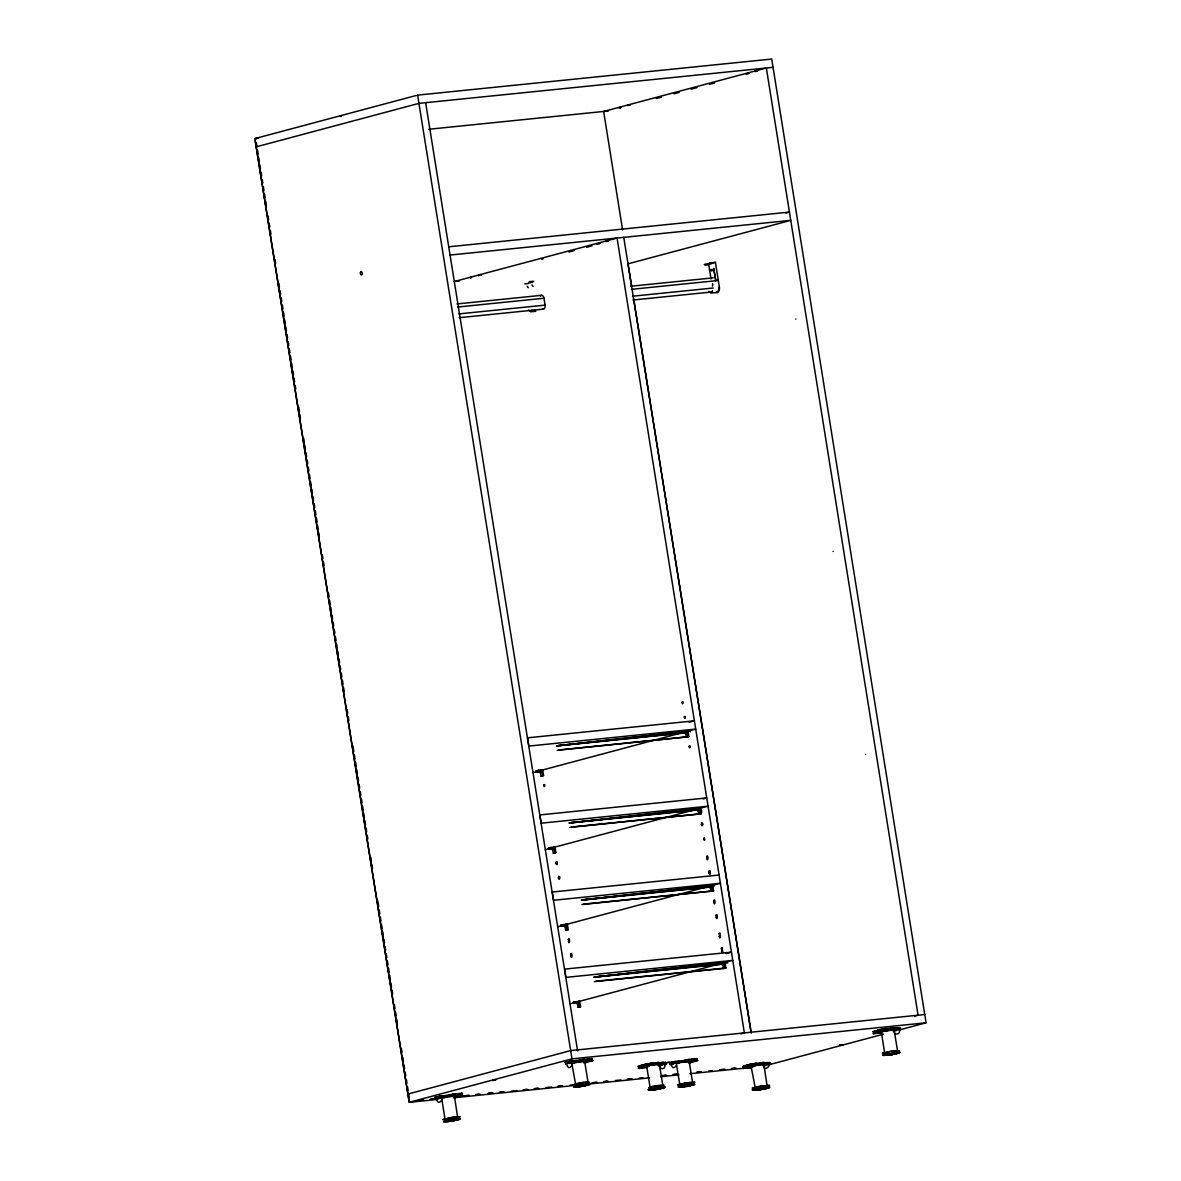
<?xml version="1.0" encoding="UTF-8"?>
<svg xmlns="http://www.w3.org/2000/svg" width="1181" height="1181" viewBox="0 0 1181 1181"><rect width="100%" height="100%" fill="white"/><g stroke="black" fill="none" stroke-linecap="round" stroke-linejoin="round"><path stroke-width="1.5" d="M763.886 1064.642C762.705 1074.784 775.902 1060.966 765.628 1063.446M566.083 926.554L566.275 927.705M713.9 885.47L713.9 886.355M447.319 1121.507L445.473 1121.566L446.964 1120.739M447.791 1121.463L446.078 1121.02M452.766 1120.799L460.103 1119.204L456.634 1119.75L457.711 1119.234M457.638 1117.344L454.109 1094.034L434.977 1097.297L435.435 1099.186L434.977 1097.297M456.25 1120.09L458.272 1119.426L457.357 1119.189M575.649 1084.557L572.106 1065.114M577.922 1086.476L576.239 1086.254M587.282 1084.645L584.182 1085.56M585.938 1085.442L588.448 1084.66L586.927 1084.66M650.185 1087.686L646.568 1065.734M650.849 1089.473L651.809 1089.679M662.01 1085.915L662.851 1085.501L659.042 1062.398L649.122 1063.535M662.29 1087.568L661.67 1088.173M663.161 1087.627L661.183 1088.469M662.379 1088.203L663.102 1087.524L659.928 1087.671M679.798 1084.616L676.624 1065.218M689.704 1085.487L688.774 1085.664L692.494 1084.896L691.003 1084.557M692.051 1084.527L692.45 1085.073M755.25 1087.804L751.116 1066.546L760.741 1064.612L765.746 1064.834L765.45 1062.989L763.561 1062.516L755.412 1063.431M754.497 1087.716L755.323 1087.302M755.338 1089.473L756.785 1089.989M767.104 1085.826L763.561 1062.516L759.575 1063.461M888.717 1051.813L884.672 1052.891L881.292 1031.781L894.165 1029.743L893.323 1030.142M885.912 1055.253L884.997 1054.943L891.212 1053.762M897.412 1052.994L896.63 1053.363M897.855 1052.98L895.67 1053.673M712.66 283.617L712.527 286.068M567.382 927.631C566.29 924.841 567.485 927.144 566.924 924.073M542.522 771.695L541.68 769.791M566.098 924.31L566.024 925.446M699.108 808.395L699.949 810.284L699.388 808.07M726.33 962.323L726.197 963.165M712.63 290.777L711.434 292.135M532.055 310.175L531.155 310.854L535.052 310.441M659.544 1063.86C667.058 1057.113 666.394 1073.47 659.574 1067.27M711.744 885.16L712.128 887.433L712.099 885.145M579.295 1003.319L579.266 1001.178M460.132 1118.879C458.627 1116.739 435.08 1123.131 447.909 1120.754M457.327 1119.795L458.228 1119.263M575.206 1084.409L581.362 1082.947M576.446 1086.771L575.575 1086.756L576.815 1086.299M650.406 1089.532L656.474 1088.188M689.114 1061.498L681.791 1062.073M662.748 1085.634L656.857 1085.974M661.153 1088.232L662.718 1087.642M679.739 1084.512L687.741 1082.593M680.802 1086.594L683.002 1086.756M756.888 1089.34L755.53 1089.502M767.178 1088.114L765.775 1087.701M885.041 1055.179L886.163 1055.017M743.513 1068.067L751.515 1067.624M755.53 1064.672L770.248 1063.535M891.065 1028.577L889.367 1029.227L891.168 1028.784M452.574 1095.599C447.791 1094.92 466.672 1091.79 461.092 1095.865L462.051 1095.156M592.434 1060.715L577.258 1061.955M696.214 1059.047L688.553 1059.49M696.746 1060.907L670.409 1063.52M341.117 116.314L339.788 116.343M619.508 107.648L621.117 107.279M754.629 71.465L756.312 71.126M607.004 241.382L608.451 241.086L606.473 241.455M441.753 1097.99L442.491 1097.71M453.12 1094.403L449.946 1095.053L451.541 1095.067M588.684 1059.017C584.477 1059.947 592.065 1058.338 588.064 1059.239M587.562 1060.213L589.393 1059.947L587.931 1060.228M651.764 1063.476L650.79 1063.491L652.104 1063.358M658.127 1063.225L654.924 1063.387L656.533 1063.195M684.7 1060.833L686.235 1060.42M693.764 1059.136L691.697 1059.446L693.764 1059.121M692.081 1060.331L693.911 1060.051M691.387 1060.7L692.848 1060.405M662.748 1087.878L660.666 1088.351M691.372 1085.324L692.465 1084.675L691.047 1084.793M754.954 1064.686L748.843 1065.616L748.975 1066.546L744.694 1067.683M759.973 1063.505L762.38 1062.856M757.257 1089.96L755.796 1089.65M886.178 1029.817L886.946 1029.64M765.701 1088.572C783.579 1083.346 734.316 1092.174 759.531 1089.458M884.525 1028.754L885.927 1028.533L885.366 1030.718L887.403 1030.541M899.479 1050.765L892.674 1050.972L882.369 1053.245L883.905 1053.437M896.394 1053.142L897.84 1053.098M682.352 731.94L688.036 731.187L688.877 736.693L557.255 750.334M695.55 808.778L695.727 809.93L694.088 810.328L693.911 809.177L700.377 808.276L570.556 822.67L697.764 809.723A2.332 1.86 76 0 1 699.979 811.819L700.303 813.886L698.665 814.3L698.355 812.233A2.332 1.86 76 0 0 696.14 810.122L568.932 823.083L698.753 808.69C688.936 810.727 704.585 804.364 701.234 813.798L569.596 827.423M561.698 924.959L563.987 924.62L561.787 924.989M708.069 886.06L707.05 886.149L712.734 885.381L713.575 890.902L581.953 904.528M721.591 962.869L719.406 963.253L725.075 962.485L725.931 967.992L723.363 968.494L723.052 966.427A2.332 1.86 76 0 0 720.838 964.316L593.63 977.278L724.809 962.545L725.016 963.917L723.82 963.991L724.263 962.22L718.609 963.386L718.786 964.537L720.425 964.124L720.248 962.973M748.09 1065.808L746.85 1066.059M884.746 1029.02L887.02 1028.695M592.36 1058.899L584.034 1059.372M592.227 1060.804L593.157 1060.449L592.227 1060.39M743.72 1067.978L742.819 1068.377L743.941 1068.392C741.55 1066.443 746.466 1066.96 743.572 1067.949M873.541 1032.371L877.572 1031.234M454.006 1096.337L449.252 1096.396M445.296 1119.027L449.769 1117.964M446.3 1120.946L445.503 1121.404L446.935 1121.36M575.797 1086.313L581.746 1085.28M575.841 1086.55L578.04 1085.752M589.673 1082.401C588.463 1081.117 574.911 1083.287 573.508 1084.97M650.598 1089.679L652.813 1088.897M680.773 1086.372L682.087 1085.974M681.038 1086.505L680.108 1086.815L682.013 1086.845M692.228 1084.808L691.328 1085.103M692.022 1085.132L692.922 1084.601L690.531 1084.601M892.039 1053.452L891.109 1053.6L900.143 1052.315L882.665 1055.076L884.79 1055.238M592.655 1060.745L591.282 1061.084L591.829 1059.962M639.201 1068.274L640.25 1065.705L639.497 1066.369M696.495 1060.996L697.691 1060.553L696.377 1059.578L677.481 1062.28M583.857 1061.66L584.3 1060.243L565.891 1063.417M457.726 1119.499L456.545 1119.839M576.048 1086.225L578.085 1085.974M587.208 1085.118L587.99 1084.734M676.861 1063.151L680.389 1062.324M652.37 1089.236C634.935 1091.657 675.724 1083.774 662.452 1087.996M680.61 1086.564L683.135 1085.974M693.764 1082.652L694.9 1082.106L687.327 1082.844M694.059 1084.498C698.311 1082.46 676.757 1085.723 678.337 1086.904M767.222 1088.218L766.129 1088.469M897.398 1053.452L895.877 1053.806M889.603 1029.005L885.204 1029.758L889.795 1029.064M745.742 73.812L749.285 73.311L746.791 73.827M596.449 243.862L599.992 243.375L597.497 243.891M605.336 241.514L606.68 241.278M447.009 1095.998L437.649 1096.78L438.741 1097.016M443.303 1096.721L444.322 1095.968M444.145 1096.573L445.621 1096.411M451.585 1095.274L453.194 1094.861L451.378 1095.318M569.286 1061.734L567.958 1062.442L572.755 1061.379M581.761 1060.051L583.296 1059.623L581.628 1059.844M576.195 1061.114L580.476 1060.272L577.671 1060.966M588.153 1060.361L586.795 1060.125L587.636 1060.243M592.39 1060.833L586.529 1062.354M648.177 1064.627L649.624 1064.347L645.786 1064.701M655.115 1063.801L658.053 1062.767L656.4 1062.989M658.083 1063.623L663.013 1062.989L641.445 1066.281M672.52 1062.059L673.805 1061.837L672.594 1062.516M685.689 1060.287L681.112 1061.129L685.526 1060.789M687.637 1059.8L683.917 1060.671M696.273 1059.209L697.395 1058.722L669.671 1062.634L669.967 1064.465L673.2 1064.214M692.671 1060.479L691.535 1060.213M747.366 1065.661L748.577 1064.982L746.171 1065.321M753.138 1064.686L753.773 1064.45M762.409 1062.944L759.634 1063.919M762.483 1063.402L761.095 1063.062M766.085 1063.372L767.237 1063.55M882.148 1029.256L878.516 1029.965L878.782 1031.81L872.995 1033.611L881.528 1031.943L881.676 1032.858L873.748 1033.7M885.499 1030.6L887.285 1030.201M897.412 1028.769L892.866 1029.419M554.42 849.169L554.391 846.866M684.419 731.674L683.459 731.851L687.755 731.246L687.431 733.239L686.619 731.821L687.741 731.231M712.734 885.381L582.912 899.774L710.121 886.813A2.332 1.86 76 0 1 712.335 888.924L712.645 890.991L711.021 891.404L710.696 889.337A2.332 1.86 76 0 0 708.482 887.226L581.273 900.173L711.361 885.735L708.32 885.868M572.652 1062.944L575.221 1062.339M446.241 1121.123L447.009 1120.976M576.372 1086.121L578.572 1085.634M456.678 1119.987L457.431 1119.839M658.23 1064.908C661.906 1062.885 640.87 1066.812 649.225 1066.458M589.009 1084.527C595.667 1082.106 568.637 1086.21 574.734 1086.786M651.572 1089.443L652.842 1089.118M662.334 1087.981L660.71 1088.587M755.663 1089.369L756.431 1089.222M768.004 1085.944L769.672 1085.25L760.549 1086.033M755.692 1089.605L756.46 1089.458M885.839 1054.603L889.884 1053.983M885.868 1054.825L887.507 1054.234M898.992 1052.862L895.523 1053.688M896.305 1053.703L897.796 1052.876M639.482 1065.779L638.006 1066.325L639.054 1068.362L646.981 1067.506L646.834 1066.591C644.176 1068.716 635.747 1066.089 640.176 1067.58L638.301 1068.274L639.423 1068.288L639.275 1067.358M690.605 1062.575L696.377 1059.578M696.569 1061.055L695.653 1060.287M743.912 1067.845L744.03 1065.897L750.88 1064.243M874.073 1033.065L880.052 1031.544M436.793 1099.511L409.276 1102.316L254.919 138.576L417.631 95.115L771.724 59.05L926.081 1022.79L899.553 1029.876M255.805 139.417L254.993 139.638L409.069 1101.533L409.881 1101.327M256.233 146.843L418.945 103.367L773.038 67.317M656.311 98.495L661.626 97.078M673.997 93.771L679.311 92.354M691.077 89.21L696.997 87.63M709.368 84.323L714.682 82.906M454.345 281.506L617.058 238.045L744.37 1032.903L740.827 1033.847M541.784 259.259L543.009 258.934M568.917 252.011L574.232 250.593M586.603 247.287L591.917 245.869M785.896 213.038L789.425 212.093L448.721 246.799M628.041 263.821L790.753 220.36L450.05 255.052M716.04 292.209A4.547 2.716 84.2 0 0 719.391 287.278L715.406 262.374L704.245 264.382M689.084 722.255L694.384 720.838L527.567 737.83L528.881 746.082L695.712 729.09L533 772.551M703.197 798.873L706.74 797.928L539.909 814.92L541.238 823.187L708.054 806.195L545.342 849.656M557.698 926.76L720.41 883.299L553.594 900.276L552.265 892.024L719.081 875.032M726.123 953.554L731.438 952.137L564.607 969.114L565.935 977.381L732.751 960.389L570.039 1003.85M407.962 1094.049L570.674 1050.588L924.767 1014.523M409.276 1102.316L571.988 1058.855L926.081 1022.79M565.788 1063.372L566.039 1064.332L565.153 1062.531L568.607 1061.601L584.27 1059.254L588.079 1082.372L585.436 1082.401M445.429 1096.352L447.038 1095.998M449.223 1095.333L453.017 1094.92M452.751 1094.388L454.109 1094.034M582.912 1059.623L584.27 1059.254M435.272 1099.127L438.933 1098.788M438.431 1096.367L438.623 1098.241L439.775 1098.035L439.48 1096.189M568.607 1061.601L568.784 1063.461L569.951 1063.254M457.888 1094.005C457.623 1094.005 459.04 1093.872 458.258 1093.842M454.154 1096.662L460.944 1094.949M583.724 1062.014L591.12 1060.169M455.91 1097.238L462.967 1095.274L461.682 1094.241M639.497 1065.779L647.454 1063.904M641.844 1065.867C645.756 1065.38 640.766 1066.207 642.656 1065.882M639.792 1067.609L644.088 1066.473L643.822 1064.627L645.387 1064.347M657.684 1062.767L665.685 1062.472L658.127 1063.889M644.324 1065.513L644.472 1066.428L640.176 1067.58L639.999 1066.664M650.893 1063.328L658.201 1062.575L660.932 1062.885L661.227 1064.716L658.924 1064.332L658.777 1063.402L660.799 1064.804L665.818 1064.243M687.445 1059.741L688.803 1059.372L692.597 1082.475M669.967 1064.465L670.306 1063.491M691.505 1062.354L696.155 1061.158M914.537 1016.162L918.065 1015.217L766.351 67.996L603.639 111.457L622.594 229.852M887.034 1028.666L885.75 1028.813M744.325 1067.727L749.418 1066.428M888.85 1029.05L891.094 1028.326M892.378 1028.105L900.394 1027.81L895.892 1028.917M894.534 1029.005C900.837 1023.13 901.767 1037.154 894.622 1033.345M766.764 1063.505L770.219 1062.575L770.514 1064.421L770.056 1062.531L762.734 1062.693M768.683 1064.834L883.639 1034.128M553.653 847.456L555.026 847.117L555.867 852.623L553.313 853.125L552.988 851.058A2.332 1.86 76 0 0 550.774 848.947L548.737 849.154L548.56 848.017L555.026 847.117M587.326 1062.206L586.071 1062.457M456.368 1097.119L456.885 1095.127M644.117 1066.458L644.9 1066.31M691.328 1061.439L688.848 1061.999M691.062 1062.457L691.845 1062.31M879.638 1029.788L872.7 1031.663L873.453 1031.869M878.812 1031.795L880.554 1031.426M442.875 1097.607L447.806 1096.618M576.756 1086.003L577.568 1085.856M457.918 1117.625L460.206 1116.768L450.109 1117.713M447.392 1120.636L445.887 1121.256L446.876 1121.3M586.381 1085.088L587.474 1084.793L585.894 1085.206M586.411 1085.324L587.208 1085.177M651.203 1087.081L656.134 1086.092M662.851 1085.989C670.203 1083.198 642.892 1087.45 649.801 1088.055M652.325 1089L648.502 1090.122L654.23 1089.723M690.9 1085.206L691.697 1085.059M690.944 1085.442L692.509 1084.852M886.222 1054.485L887.02 1054.353M756.047 1089.266L756.859 1089.118M895.848 1053.585L896.645 1053.437M587.356 1059.268L589.289 1059.062L587.415 1059.313M683.194 731.674L683.371 732.825L681.747 733.239L681.57 732.087L688.036 731.187L558.214 745.565L685.423 732.619A2.332 1.86 76 0 1 687.637 734.73L687.947 736.796L686.323 737.195L685.999 735.128A2.332 1.86 76 0 0 683.784 733.017L556.576 745.979L686.663 731.541L682.411 731.969L686.397 731.585L687.253 737.106M536.204 770.913L542.67 770.012L543.526 775.533L540.957 776.035L540.647 773.954A2.332 1.86 76 0 0 538.433 771.857L536.381 772.064L536.204 770.913L542.67 770.012M536.381 772.064L540.057 771.444A2.332 1.86 76 0 1 542.271 773.555L542.596 775.622L543.526 775.533M548.737 849.154L552.413 848.548A2.332 1.86 76 0 1 554.627 850.645L554.937 852.726L553.313 853.125M707.891 885.868L708.069 887.02L706.445 887.433L706.268 886.281L712.453 885.455L709.117 885.868M560.901 925.107L567.367 924.206L568.223 929.727L565.655 930.229L565.345 928.163A2.332 1.86 76 0 0 563.13 926.052L561.078 926.258L560.901 925.107L567.367 924.206M561.078 926.258L564.754 925.638A2.332 1.86 76 0 1 566.969 927.749L567.293 929.816L565.655 930.229M573.257 1002.211L579.723 1001.311L580.565 1006.817L578.011 1007.319L577.686 1005.252A2.332 1.86 76 0 0 575.472 1003.156L573.435 1003.363L573.257 1002.211L579.723 1001.311M573.435 1003.363L577.11 1002.743A2.332 1.86 76 0 1 579.325 1004.854L579.635 1006.921L578.011 1007.319M481.42 275.07L478.113 275.542L481.361 274.907M568.164 1061.911L573.405 1061.483M576.18 1061.114L580.329 1060.582L577.76 1061.158M642.922 1065.055L644.044 1064.863L644.457 1066.428M641.918 1066.827L643.571 1066.62L642.759 1066.664M644.546 1066.354L645.357 1066.207M656.474 1063.446L657.891 1062.841M877.453 1030.437L882.222 1029.862M749.905 1064.45L748.311 1064.745L748.606 1066.576M749.079 1066.458L750.378 1066.207M576.564 1086.077L573.73 1087.051L579.458 1086.579M452.19 1121.079L443.554 1121.832L448.396 1120.4M447.082 1120.887L449.577 1120.164M455.763 1120.208L456.589 1120.06M681.747 1086.003L683.09 1085.738M681.777 1086.24L684.271 1085.501M690.427 1085.324L691.239 1085.177M692.199 1084.97L692.863 1084.498M690.457 1085.546L691.284 1085.413M886.03 1054.559L883.196 1055.46L891.065 1054.722M887.536 1054.456L885.455 1054.928M895.405 1053.924L896.217 1053.777M756.18 1087.081L759.929 1086.328M759.56 1089.694L753.02 1090.314L759.043 1088.646M756.549 1089.369L759.073 1088.882M766.011 1088.321L764.653 1088.572M766.971 1088.114L767.694 1087.745L766.558 1087.598M765.229 1088.69L766.041 1088.542M585.569 1062.575L586.396 1062.442M455.29 1095.422L454.213 1095.747M455.925 1095.378L454.316 1095.628M455.408 1097.341L456.22 1097.208M645.033 1066.236L645.859 1066.089M690.915 1062.546L688.995 1062.915M879.446 1029.729L883.329 1029.035M749.566 1066.34L750.924 1066.089M577.775 1086.003L578.601 1085.856M585.363 1085.324L586.204 1085.191M585.407 1085.56L586.234 1085.413M447.599 1120.769L448.44 1120.636M455.231 1120.326L456.073 1120.193M652.503 1088.912L653.344 1088.779M652.547 1089.148L653.373 1089M660.179 1088.69L660.976 1088.336M689.925 1085.664L690.723 1085.295M690.767 1085.531L689.35 1085.782M887.241 1054.485L889.249 1054.102M894.873 1054.043L895.7 1053.895M757.036 1089.03L758.217 1088.764M757.065 1089.251L757.862 1088.882M764.697 1088.808L766.189 1088.277M765.524 1088.675L764.122 1088.926M585.865 1062.56L584.462 1062.811M454.862 1097.459L455.689 1097.326M645.269 1064.273L646.347 1064.125M645.564 1066.103L646.391 1065.971M690.383 1062.664L689.202 1062.915M880.258 1031.456L881.085 1031.323M749.802 1064.391L751.411 1064.125M755.131 71.332L755.973 71.214M470.23 277.609L471.086 277.491M585.289 1062.679L583.872 1062.93M444.307 1096.529L435.243 1098.182L438.786 1097.872M454.301 1097.577L455.113 1097.444M641.933 1065.867L643.453 1065.631L642.612 1065.749M646.14 1065.985L646.967 1065.852M578.306 1085.649L579.148 1085.516M578.35 1085.87L579.782 1085.619M584.802 1085.442L585.628 1085.309M584.831 1085.679L585.673 1085.546M447.127 1120.695L447.924 1120.533M448.145 1120.415L448.972 1120.282M448.175 1120.651L449.621 1120.4M880.834 1031.323L881.661 1031.205M454.655 1120.444L455.497 1120.311M750.658 1066.103L752.09 1065.852M653.078 1088.793L653.905 1088.661M653.108 1089.015L654.554 1088.764M659.603 1088.808L660.4 1088.454M682.839 1085.752L683.666 1085.619M682.618 1085.87L678.248 1087.17L684.168 1086.623M682.869 1085.989L683.71 1085.856M689.32 1085.56L690.162 1085.428M894.297 1054.161L895.124 1054.028M756.593 1089.177L757.375 1089.015M757.641 1089.133L758.438 1088.764M764.092 1088.69L764.919 1088.572M575.309 1001.798C578.247 1001.562 572.165 1002.197 575.058 1001.99M646.45 1064.022L648.635 1063.697M646.745 1065.867L647.557 1065.734M584.226 1085.797L585.053 1085.664M881.439 1031.205L882.251 1031.087M454.021 1120.326L454.847 1120.208M454.05 1120.562L454.877 1120.444M750.983 1064.14L751.972 1064.022M751.264 1065.971L752.71 1065.734M654.348 1088.528L655.16 1088.424M660.829 1088.336L657.669 1088.941M658.998 1088.941L665.051 1087.509L657.847 1088.218M684.316 1085.738L683.489 1085.856L684.906 1085.383M688.744 1085.9L689.571 1085.782M893.692 1054.279L894.519 1054.161M763.472 1088.823L765.362 1088.454M763.517 1089.044L764.343 1088.926M647.38 1065.734L648.192 1065.616M900.675 1029.64L895.493 1030.142L893.471 1028.754C890.046 1030.349 881.203 1028.43 879.151 1031.766M882.074 1031.072L883.521 1030.851M751.618 1064.007L753.153 1063.801M578.941 1085.59L581.037 1085.162M579.62 1085.619L580.432 1085.501M583.68 1085.693L585.171 1085.369M448.765 1120.356L450.212 1120.046M449.444 1120.385L450.256 1120.282M453.386 1120.444L455.01 1120.149M453.415 1120.68L454.227 1120.562M654.392 1088.764L655.189 1088.646M658.319 1088.823L659.943 1088.513M658.363 1089.059L659.854 1088.971M684.139 1085.723L687.696 1085.132M889.042 1053.865L890.504 1053.644M893.013 1054.161L891.729 1054.618M893.825 1054.057L892.393 1054.515M758.232 1088.852L759.678 1088.528M758.911 1088.867L759.723 1088.764M762.837 1088.941L764.461 1088.631M762.882 1089.162L769.584 1087.612L765.303 1087.745M756.298 71.332L757.744 71.037L756.253 71.17M629.96 105.183L627.391 105.449L629.886 104.932M621.191 107.501L619.966 107.707M885.898 1029.729L886.37 1029.655M647.749 1063.771L649.24 1063.579M648.044 1065.616L649.476 1065.395M882.443 1029.123L884.554 1028.828M752.267 1063.889L753.773 1063.697M752.563 1065.72L754.659 1065.395M886.001 1028.931L886.222 1028.74M582.927 1086.033L590.293 1084.365L583.694 1084.748M584.196 1085.989L582.263 1086.136M450.478 1117.846L442.742 1119.529L444.868 1119.691M449.651 1120.193L450.876 1119.928M450.138 1120.267L450.906 1120.164M452.722 1120.562L454.08 1120.311M655.071 1088.631L655.854 1088.528M657.699 1089.162L658.968 1089.133M684.788 1085.369L684.345 1085.546M687.46 1086.136L694.812 1084.468L688.892 1085.014M688.715 1086.107L685.954 1086.564M889.396 1051.68L890.828 1051.43M759.103 1088.675L760.328 1088.41M759.59 1088.749L760.372 1088.646M762.188 1089.044L763.531 1088.793M762.217 1089.281L763.487 1089.236M550.316 847.633L549.342 847.855L551.63 847.53L550.316 847.633L550.361 848.755M569.921 1062.118L572.549 1062.398M674.44 1062.221L677.067 1062.501M894.711 1028.385L895.626 1028.223L895.921 1030.053L886.045 1030.437L885.898 1029.522M883.418 1030.836L885.514 1030.482M584.565 1061.099L574.424 1062.841L574.365 1061.01M454.405 1095.865L444.248 1097.621L444.115 1096.706L454.124 1095.008L454.272 1095.924L462.214 1095.067L461.919 1093.237L453.858 1094.152M754.703 1066.148L743.794 1067.476M649.417 1065.365L651.528 1065.041L651.233 1063.195M580.727 1085.265L582.573 1084.97M753.64 1063.638L755.751 1063.313L756.047 1065.144L754.644 1065.365M450.551 1120.046L451.541 1119.824M450.832 1120.134L453.327 1119.603M453.12 1120.489L451.157 1120.799M452.102 1120.902L453.12 1120.917M655.485 1088.41L657.212 1088.277M656.99 1089.044L658.053 1088.852M657.035 1089.281L657.773 1089.192M658.053 1089.295L654.377 1089.856M685.246 1085.383L686.235 1085.162M685.851 1086.151L687.49 1085.93M686.884 1086.417L687.814 1086.254M890.194 1053.747L891.168 1053.526M891.685 1054.397L892.747 1054.19M891.744 1054.648L899.464 1052.743M760.018 1088.528L761.863 1088.218M760.298 1088.616L761.745 1088.38M762.572 1088.971L760.106 1089.413M761.553 1089.384L762.586 1089.399M756.386 71.362L755.338 71.451M471.411 277.387L470.304 277.801M471.499 277.638L470.673 277.756M747.042 1066.812L748.104 1066.723L747.278 1066.783M581.332 1086.033L582.307 1085.87M581.436 1086.446L582.366 1086.299M451.098 1117.551L454.006 1117.123M451.482 1119.883L452.412 1119.736M686.766 1082.741L677.436 1084.867L678.455 1085.073M656.415 1088.262L657.345 1088.114M656.105 1089.177L657.079 1089.015M686.176 1085.221L687.106 1085.073M686.766 1086.048L680.536 1086.815M890.799 1054.515L891.773 1054.353M890.902 1054.928L891.832 1054.781M761.656 1089.561L758.025 1090.078M886.075 1028.74L884.805 1029.064M747.219 1065.823L748.178 1065.749M885.174 1028.725L893.737 1027.75L897.545 1050.854M755.323 1065.292L763.856 1064.347M582.085 1082.844L584.182 1082.549M582.381 1084.94L583.503 1084.822M582.425 1085.177L585.274 1084.586M580.358 1086.18L581.554 1086.018M580.521 1086.594L581.598 1086.24M891.552 1051.326L897.088 1050.75M657.153 1088.085L658.599 1087.834M657.182 1088.321L658.275 1087.967M891.847 1053.422L892.969 1053.319M452.205 1119.721L452.958 1119.558M656.356 1089.384L653.506 1089.974M686.899 1085.059L688.021 1084.94M889.824 1054.663L891.02 1054.5M450.182 1120.946L451.393 1120.784M450.67 1121.168L451.422 1121.02M686.117 1086.358L683.253 1086.933M762.085 1085.989L752.194 1088.085L755.013 1088.114M762.424 1088.055L762.793 1088.085M760.136 1089.65L760.889 1089.502M620.438 107.589L619.597 107.751M620.66 107.397L621.486 107.235M606.945 241.234L607.787 241.072M678.366 1061.542L671.399 1062.177M642.567 1066.842L641.814 1066.915M693.099 1060.11L693.911 1060.036M583.045 1084.837L584.403 1084.704M576.018 1086.697L580.89 1086.107M579.605 1086.712L580.934 1086.343M892.511 1053.334L893.294 1053.186M890.356 1054.603L888.865 1054.795L889.706 1054.692M889.603 1054.973L890.385 1054.825M687.578 1084.955L688.922 1084.808M687.608 1085.191L688.39 1085.044M683.932 1086.417L685.408 1086.225M684.67 1086.609L685.452 1086.461M452.884 1119.618L453.563 1119.75M452.914 1119.839L453.696 1119.691M449.238 1121.079L450.714 1120.887M449.976 1121.256L450.758 1121.109M762.336 1088.1L763.694 1087.952M762.38 1088.321L763.162 1088.173M758.689 1089.561L759.649 1089.428M759.427 1089.738L760.224 1089.591M538.27 770.499C541.356 770.233 535.052 770.927 538.005 770.691M877.025 1031.293L876.14 1031.382L876.878 1031.293M755.899 1063.505L756.859 1063.431M579.428 1086.343L580.27 1086.431M578.734 1086.83L580.137 1086.49M893.161 1053.231L894.74 1053.068M893.205 1053.467L894.017 1053.319M888.924 1055.061L889.736 1054.913M688.021 1082.741L690.516 1082.46M658.467 1087.893L659.278 1087.745M658.511 1088.129L660.046 1087.731M654.171 1089.458L651.499 1089.915M688.228 1084.867L689.807 1084.704M655.042 1089.576L653.551 1089.576M688.257 1085.088L689.069 1084.955M683.991 1086.697L684.803 1086.55M453.534 1119.529L455.113 1119.352L454.345 1119.381M449.252 1121.123L450.064 1120.976M449.297 1121.345L450.109 1121.212M762.793 1085.885L767.37 1085.619M762.985 1088.011L764.565 1087.849M763.029 1088.232L763.841 1088.085M696.775 808.778L700.112 808.35M584.374 1084.896L585.2 1084.763M578.779 1086.431L579.65 1086.52M893.825 1053.378L894.667 1053.245M888.274 1055.135L889.116 1055.002M659.131 1088.041L659.958 1087.908M682.131 1086.653L683.002 1086.55M683.297 1086.535L684.139 1086.402M454.006 1117.315L457.903 1117.137M454.154 1119.44L459.822 1119.027M448.647 1121.433L449.474 1121.286M763.62 1087.922L766.174 1087.657M763.664 1088.159L764.491 1088.011M758.069 1089.679L758.94 1089.768M644.117 1065.336L641.652 1065.203M725.075 962.485L595.254 976.864L722.462 963.917A2.332 1.86 76 0 1 724.676 966.028L725.001 968.095M584.935 1084.601L585.761 1084.468M584.964 1084.822L585.806 1084.689M754.364 1066.502L751.116 1066.605M578.173 1086.49L579.015 1086.358M578.218 1086.727L579.044 1086.594M894.401 1053.083L895.228 1052.95M895.567 1052.965L897.383 1053.172L894.991 1053.245M894.43 1053.304L895.272 1053.172M887.669 1055.209L888.511 1055.076M659.707 1087.745L660.578 1087.834M659.736 1087.967L661.64 1087.745M689.497 1084.94L690.324 1084.808M652.945 1089.635L653.772 1089.502M653.816 1089.738L652.414 1089.915M682.692 1086.609L683.533 1086.476M682.736 1086.83L683.563 1086.697M454.759 1119.367L455.63 1119.47M454.803 1119.603L456.191 1119.411M448.042 1121.492L448.869 1121.36M764.225 1087.849L765.052 1087.716M764.255 1088.085L765.096 1087.952M758.305 1089.62L756.903 1089.797M757.464 1089.753L758.335 1089.842M254.919 138.576L258.58 138.207M428.703 129.275L608.495 110.955M454.021 281.536L459.512 280.975M709.53 262.979L715.406 262.374M529.309 281.683L533.723 281.226M709.131 264.042L711.685 263.776M528.911 282.746L532.749 282.348M704.924 265.164L708.762 264.765L709.692 270.597M524.718 283.868L528.542 283.47M456.973 303.945L541.4 295.339M630.669 286.245L713.265 277.845M457.726 307.03L543.983 298.247L545.076 305.126A3.499 2.082 84.2 0 1 542.507 308.92M631.422 289.33L715.848 280.738M458.833 313.91L545.076 305.126M632.529 296.224L713.28 288.002M459.173 317.704L543.6 309.112M632.883 300.018L711.789 291.987M717.457 292.46L710.873 293.08L708.792 291.382M535.775 311.312L530.594 311.784L528.586 310.086M681.57 732.087L686.397 731.585M558.879 749.92L688.877 736.693M540.957 776.035L541.887 775.932M693.911 809.177L698.753 808.69L699.595 814.211M571.235 827.025L701.234 813.798M548.56 848.017L553.387 847.515M554.937 852.726L555.867 852.623M706.268 886.281L711.095 885.794L711.951 891.301M583.576 904.129L713.575 890.902M567.293 929.816L568.223 929.727M718.609 963.386L723.451 962.884L724.086 967.032M595.933 981.219L725.931 967.992M594.294 981.632L724.293 968.405M579.635 1006.921L580.565 1006.817M587.961 1059.195L588.699 1059.121M566.88 1062.059L568.076 1062.413M584.3 1060.243L592.08 1059.475M893.869 1028.666L898.652 1028.267M877.66 1030.496L882.871 1029.965M573.479 1061.94L565.153 1062.531M586.307 1060.435L587.046 1060.361M900.424 1028.754L895.346 1029.227L895.493 1030.142M893.087 1030.083L896.143 1029.773M574.557 1062.782L569.832 1063.313L569.655 1061.424M568.784 1063.461L569.021 1062.516M893.116 1031.057L896.29 1030.688M673.805 1061.837L679.016 1061.306M662.851 1063.048L663.958 1062.93M684.419 1060.848L685.91 1060.7M693.719 1059.903L692.155 1060.361M669.671 1062.634L679.09 1061.763M658.157 1064.081L665.73 1063.417M641.327 1066.177L644.988 1065.808L641.888 1066.207M659.338 1064.243L651.351 1065.1L651.203 1064.184M658.393 1064.745L661.449 1064.435M658.54 1065.661L661.596 1065.351M662.275 1065.232L658.422 1065.72M457.785 1093.975L458.523 1093.901M436.704 1096.839L437.9 1097.179M753.98 1064.524L755.471 1064.376M763.694 1063.446L768.491 1063.048M435.139 1097.356L438.21 1097.046M744.03 1066.473C742.214 1065.41 740.782 1068.274 751.086 1065.852L751.382 1067.683M763.295 1063.52L763.443 1064.435C766.38 1066.295 770.986 1063.092 770.027 1064.48M419.004 1100.397L422.665 1100.013M429.973 1099.275L433.619 1098.906M438.623 1098.241L438.845 1097.282M453.725 1096.854L457.372 1096.485M464.679 1095.747L468.34 1095.363M475.648 1094.625L479.294 1094.256M488.432 1093.326L492.093 1092.956M499.401 1092.204L503.047 1091.835M523.153 1089.783L526.8 1089.413M534.107 1088.675L537.768 1088.292M557.86 1086.254L561.521 1085.885M592.567 1082.711L596.228 1082.342M603.535 1081.604L607.196 1081.22M627.288 1079.183L630.934 1078.814M661.995 1075.64L665.656 1075.271M672.963 1074.533L676.61 1074.164M696.716 1072.112L700.363 1071.743M720.469 1069.691L724.115 1069.322M731.423 1068.569L735.084 1068.2M418.192 1100.603L423.684 1100.057M430.991 1099.304L434.638 1098.935M454.729 1096.883L458.39 1096.514M463.867 1095.953L469.359 1095.392M476.666 1094.654L480.313 1094.285M487.62 1093.532L493.097 1092.986M500.404 1092.233L504.066 1091.864M511.373 1091.126L516.85 1090.565M524.157 1089.812L527.818 1089.443M535.126 1088.705L538.772 1088.336M546.08 1087.583L551.571 1087.022M558.879 1086.284L562.525 1085.915M569.832 1085.162L573.494 1084.793M591.755 1082.933L597.246 1082.372M604.554 1081.634L608.2 1081.265M615.508 1080.512L620.985 1079.951M628.307 1079.213L631.953 1078.843M639.261 1078.091L642.922 1077.722M661.183 1075.861L666.66 1075.301M673.967 1074.562L677.628 1074.193M697.72 1072.141L701.381 1071.772M708.689 1071.019L712.335 1070.65M719.642 1069.912L725.134 1069.351M732.441 1068.613L736.088 1068.229M762.941 1065.838L766.129 1065.469M453.312 1097.828L572.564 1085.693M589.083 1084.01L649.624 1077.84M660.637 1076.718L678.972 1074.843M689.984 1073.721L752.371 1067.373M894.962 1053.024L895.788 1052.891M887.95 1055.135L885.455 1055.105M585.496 1084.542L586.322 1084.409M585.525 1084.763L587.311 1084.571M577.612 1086.55L578.439 1086.417M578.483 1086.653L576.697 1086.845M660.268 1087.686L661.124 1087.79M690.058 1084.881L691.387 1084.719M652.384 1089.694L653.255 1089.797M764.786 1087.79L765.613 1087.671M764.816 1088.026L765.657 1087.893M756.947 1090.033L757.774 1089.901M455.32 1119.308L456.161 1119.189M447.481 1121.551L448.308 1121.419M694.797 809.059L698.753 808.69M707.139 886.163L711.095 885.794M719.495 963.253L723.451 962.884M891.05 1029.138L889.721 1029.242M446.507 1096.057L445.591 1096.086L446.152 1096.809M579.428 1060.568L580.373 1060.745M895.508 1053.201L896.335 1053.083M887.418 1055.179L885.484 1055.327M586.012 1084.483L586.824 1084.379M586.056 1084.719L586.868 1084.601M577.14 1086.815L577.967 1086.697M660.784 1087.627L661.596 1087.509M682.456 1086.579L681.186 1086.727M682.485 1086.815L680.817 1086.741M651.882 1089.723L652.694 1089.605M651.912 1089.96L652.724 1089.842M765.347 1087.967L766.159 1087.849M757.213 1089.723L755.486 1089.783M455.836 1119.263L457.475 1119.101M455.881 1119.485L458.198 1119.381M554.465 850.084L554.45 847.766M579.28 1006.138L579.251 1003.82M586.485 1084.453L587.651 1084.335M577.465 1086.505L575.988 1086.623M661.286 1087.819L662.452 1087.701M651.44 1089.753L652.222 1089.65M651.469 1089.989L652.266 1089.871M765.805 1087.937L767.517 1087.834M756.755 1089.753L755.279 1089.871M456.309 1119.219L457.785 1119.116M456.353 1119.455L457.815 1119.337M576.328 1086.845L577.081 1086.756M661.655 1087.568L662.423 1087.48M651.853 1089.901L650.79 1089.989M662.054 1087.79L663.146 1087.76M651.469 1089.679L650.524 1089.738M592.655 1060.302L591.858 1059.46M461.919 1093.237C463.572 1093.532 461.121 1094.182 461.166 1093.399M885.883 1055.017L885.071 1055.061M650.554 1089.974L651.218 1089.915M899.952 1028.754L900.572 1029.67L900.217 1027.75M665.361 1063.461L665.508 1064.376M435.612 1098.138L435.759 1099.068M724.455 967.239L724.794 965.054L724.027 966.634M678.898 1061.114L679.075 1062.9L674.351 1063.431L674.203 1062.501M444.086 1095.717L444.381 1097.562L439.657 1098.079L439.509 1097.164M531.952 284.99L533.044 286.481M527.198 286.245L528.306 287.736M690.103 730.788L690.545 731.777M727.156 962.087L727.599 963.076M873.615 1031.618L874.944 1031.043L874.471 1032.962M713.634 268.294L715.848 281.152L713.767 268.692M709.574 269.814L711.036 278.952M894.312 1032.784L893.914 1030.423M885.647 1029.596L885.794 1030.511M874.722 1032.002L874.841 1032.917M765.185 1063.992L765.318 1064.922M627.849 262.64L631.643 286.333M633.695 299.073L751.264 1033.168M623.745 237.366L751.072 1032.224M755.737 1064.288L755.884 1065.203M743.277 1066.635L743.572 1068.48M696.613 1058.575L696.908 1060.405M688.818 1060.346L688.966 1061.261M674.174 1061.527L674.469 1063.372L673.17 1062.664M673.539 1062.62L673.318 1063.579L673.126 1061.719M669.834 1062.693L670.129 1064.524M665.523 1062.413L665.877 1064.332M592.08 1058.471L592.375 1060.302M586.824 1061.32L586.957 1062.236M425.647 102.688L577.583 1050.898M417.631 95.115L571.988 1058.855M456.663 1096.086L456.781 1097.016M441.93 1099.88L445.03 1119.234M256.38 143.063L256.971 146.71M257.547 150.356L258.137 153.988M258.728 157.634L259.303 161.28M259.894 164.927L260.47 168.573M261.06 172.205L261.636 175.851M262.226 179.497L262.802 183.144M263.393 186.79L263.968 190.421M264.559 194.068L265.135 197.714M265.725 201.361L266.301 205.007M268.057 215.931L268.648 219.577M269.224 223.224L269.814 226.87M270.39 230.502L270.98 234.148M275.055 259.658L275.645 263.304M278.849 283.337L279.439 286.983M280.03 290.629L280.606 294.276M281.196 297.907L281.772 301.554M282.362 305.2L282.938 308.846M283.529 312.493L284.104 316.124M284.695 319.771L285.271 323.417M285.861 327.063L286.437 330.71M287.027 334.356L287.603 337.987M288.194 341.634L288.784 345.28M289.36 348.926L289.95 352.573M290.526 356.204L291.116 359.851M291.692 363.497L292.283 367.143M292.858 370.79L293.449 374.436M294.025 378.068L294.615 381.714M295.191 385.36L295.781 389.007M298.704 407.224L299.28 410.87M299.871 414.501L300.446 418.148M303.665 438.195L304.24 441.842M304.831 445.473L305.407 449.12M305.997 452.766L306.573 456.412M307.163 460.059L307.739 463.69M308.33 467.336L308.905 470.983M309.496 474.629L310.072 478.275M310.662 481.907L311.253 485.553M311.828 489.2L312.419 492.846M312.995 496.492L313.585 500.139M314.161 503.77L314.751 507.417M315.327 511.063L315.918 514.709M316.493 518.356L317.084 521.987M317.659 525.634L318.25 529.28M318.826 532.926L319.416 536.573M322.339 554.79L322.915 558.436M323.505 562.067L324.081 565.714M328.466 593.039L329.041 596.685M329.632 600.332L330.208 603.978M330.798 607.625L331.374 611.256M331.964 614.902L332.54 618.549M333.131 622.195L333.721 625.841M334.297 629.473L334.887 633.119M335.463 636.766L336.054 640.412M336.629 644.058L337.22 647.69M337.796 651.336L338.386 654.983M338.962 658.629L339.552 662.275M340.128 665.922L340.719 669.553M341.294 673.2L341.885 676.846M342.475 680.492L343.051 684.139M343.641 687.77L344.217 691.416M347.14 709.633L347.716 713.28M348.306 716.926L348.882 720.572M352.971 746.067L353.842 751.544M354.433 755.176L355.023 758.822M355.599 762.468L356.19 766.115M356.765 769.761L357.356 773.407M357.932 777.039L358.522 780.685M359.098 784.332L359.688 787.978M360.264 791.624L360.855 795.256M361.43 798.902L362.021 802.549M362.597 806.195L363.187 809.841M363.778 813.473L364.353 817.119M364.944 820.765L365.519 824.412M366.11 828.058L366.686 831.704M367.276 835.336L367.852 838.982M370.775 857.199L371.351 860.846M371.941 864.492L372.532 868.138M377.772 900.926L378.658 906.388M379.234 910.034L379.824 913.681M380.4 917.327L380.991 920.959M381.566 924.605L382.157 928.251M382.733 931.898L383.323 935.544M383.899 939.19L384.489 942.822M385.065 946.468L385.656 950.115M386.246 953.761L386.822 957.407M387.412 961.039L387.988 964.685M388.579 968.331L389.154 971.978M389.745 975.624L390.32 979.256M390.911 982.902L391.487 986.548M392.077 990.195L392.653 993.841M394.41 1004.765L395 1008.412M395.576 1012.058L396.166 1015.704M396.742 1019.336L397.333 1022.982M401.407 1048.492L401.998 1052.138M402.869 1057.6L403.459 1061.247M404.035 1064.893L404.625 1068.525M405.201 1072.171L405.792 1075.817M406.367 1079.464L406.958 1083.11M407.534 1086.741L408.124 1090.388M408.715 1094.034L409.29 1097.68M565.743 924.62L566.585 930.126M574.881 1001.798L575.058 1002.949M562.54 924.708L562.717 925.845M537.842 770.499L538.019 771.651M717.472 279.676A3.499 2.082 84.2 0 1 717.679 280.547M718.786 287.441A3.499 2.082 84.2 0 1 718.579 290.024M717.812 291.161A3.499 2.082 84.2 0 1 717.295 291.427M540.455 296.077A3.499 2.082 84.2 0 1 543.983 298.247M436.424 1098.168C438.623 1110.981 448.396 1089.369 436.424 1098.168M566.6 1063.387C569.065 1076.393 578.306 1054.426 566.6 1063.387M671.118 1063.505C673.2 1076.275 683.253 1054.781 671.118 1063.505M711.272 269.873C711.818 273.298 713.103 267.836 711.272 269.873M556.133 863.208C556.841 867.548 558.347 860.669 556.133 863.208M558.48 877.896C558.893 881.897 561.211 876.272 558.657 876.317C557.491 880.244 561.078 876.405 558.48 877.896M568.445 941.242C569.153 945.582 570.659 938.703 568.445 941.242M570.792 955.931C571.501 960.271 573.006 953.392 570.792 955.931M699.137 809.694C699.846 814.034 701.352 807.154 699.137 809.694M701.484 824.382C701.898 828.383 704.216 822.758 701.676 822.803C700.495 826.73 704.083 822.906 701.484 824.382M703.846 839.056C705.323 843.81 704.54 834.273 703.773 839.012M706.74 858.351C707.449 862.706 708.954 855.826 706.74 858.351M709.087 873.039C709.751 877.38 711.39 870.515 709.087 873.039M711.449 887.728C712.158 892.068 713.664 885.189 711.449 887.728M713.796 902.417C714.505 906.757 716.011 899.878 713.796 902.417M716.158 917.106C716.852 921.446 718.373 914.566 716.158 917.106M719.244 936.371C719.938 940.726 721.458 933.846 719.244 936.371M721.591 951.059C722.3 955.399 723.805 948.52 721.591 951.059M539.894 287.485L539.894 287.485M543.644 785.173C544.308 789.528 545.888 782.693 543.644 785.173M555.985 862.278C556.65 866.633 558.229 859.798 555.985 862.278M568.341 939.367C569.006 943.722 570.585 936.887 568.341 939.367M570.689 954.056C571.353 958.411 572.933 951.576 570.689 954.056M681.939 702.296C682.603 706.651 684.183 699.802 681.939 702.296M684.286 716.97C684.95 721.325 686.53 714.49 684.286 716.97M688.995 746.348C689.586 750.673 691.343 743.912 688.995 746.348M761.007 101.477L761.007 101.477M763.354 116.166L763.354 116.166M706.637 856.491C707.301 860.846 708.88 854.011 706.637 856.491M708.984 871.179C709.648 875.534 711.242 868.685 708.984 871.179M713.693 900.542C714.357 904.897 715.937 898.062 713.693 900.542M716.04 915.231C716.705 919.586 718.299 912.751 716.04 915.231M718.993 933.581C719.657 937.95 721.237 931.1 718.993 933.581M721.34 948.269C722.004 952.624 723.584 945.789 721.34 948.269M795.861 319.121L795.891 319.018M798.223 333.81L798.223 333.81M830.73 536.779L830.73 536.779M833.077 551.453L833.107 551.35M865.584 754.423L865.614 754.305M867.946 769.097L867.946 769.097M900.453 972.066L900.453 972.066M902.801 986.74L902.801 986.74M619.036 107.692L619.936 107.663L619.036 107.692M492.477 1080.438L495.592 1079.995L492.477 1080.438M666.187 1062.752L669.287 1062.31L666.187 1062.752M839.883 1045.052L842.983 1044.624L839.883 1045.052M876.494 1032.209L878.265 1031.958L876.494 1032.209M720.72 963.12L723.717 962.84L720.72 963.12M360.485 272.383A1.639 0.974 84.2 0 0 361.342 274.952A1.639 0.974 84.2 0 0 362.183 272.678A1.639 0.974 84.2 0 0 360.485 272.383"/></g></svg>
